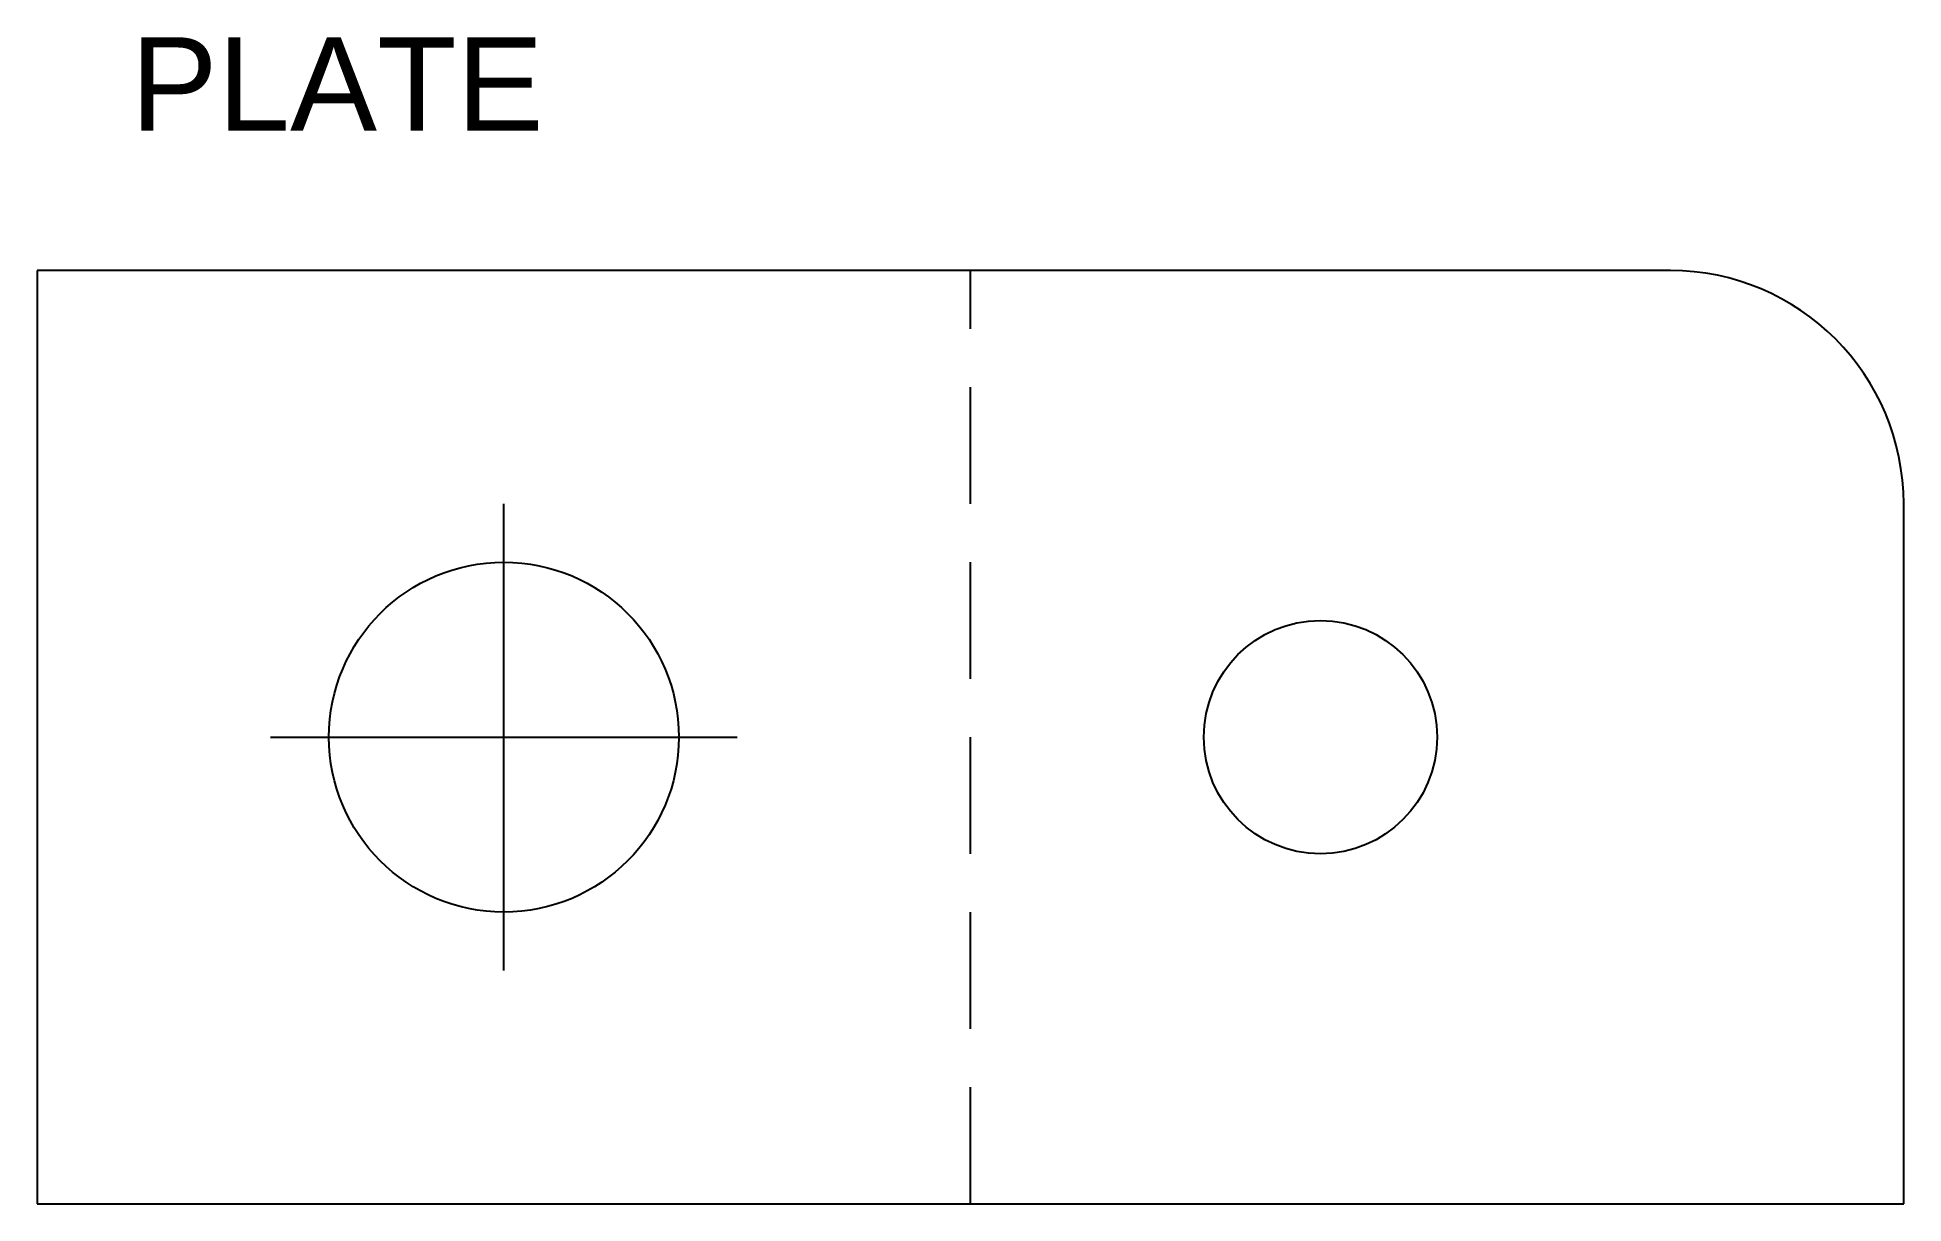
# Model space of a CAD drawing. Header units: inches. Extents: x 0 to 4, y 0 to 2.5.
import ezdxf

# ---------------------------------------------------------------- set-up
doc = ezdxf.new("R2010")
doc.units = ezdxf.units.IN
doc.header["$MEASUREMENT"] = 0
doc.linetypes.add('CENTER', pattern=[2, 1.25, -0.25, 0.25, -0.25])
doc.linetypes.add('HIDDEN', pattern=[0.375, 0.25, -0.125])
for name, color, linetype in [('CENTER', 3, 'CENTER'), ('DIM', 2, 'Continuous'), ('HIDDEN', 1, 'HIDDEN'), ('OBJECT', 7, 'Continuous')]:
    doc.layers.add(name, color=color, linetype=linetype)
doc.styles.get("Standard").update_dxf_attribs({"font": 'arial.ttf'})

# ---------------------------------------------------------------- blocks, each defined once
blk = doc.blocks.new('OUTLINE')
at = {"layer": 'OBJECT'}
for p, q in [((0, 0), (0, -4)), ((2, 0), (0, 0)), ((2, -3.5), (2, 0)), ((0, -4), (1.5, -4))]:
    blk.add_line(p, q, dxfattribs=at)
blk.add_arc((1.5, -3.5), 0.5, 270, 0, dxfattribs=at)
blk = doc.blocks.new('HOLE')
at = {"linetype": 'Continuous'}
blk.add_circle((0, 0), 0.375, dxfattribs=at)
blk = doc.blocks.new('CMARK')
at = {"linetype": 'ByBlock'}
for p, q in [((0, -0.5), (0, 0.5)), ((-0.5, 0), (0.5, 0))]:
    blk.add_line(p, q, dxfattribs=at)
blk = doc.blocks.new('SMALL')
at = {"layer": 'OBJECT'}
blk.add_circle((0, 0), 1, dxfattribs=at)
blk = doc.blocks.new('HIDLINE')
blk.add_line((0, 0), (0, 2))
blk = doc.blocks.new('FEATURES')
at = {"layer": 'CENTER', "linetype": 'CENTER'}
blk.add_blockref('CMARK', (1, 1), dxfattribs=at)
at = {"layer": 'HIDDEN'}
blk.add_blockref('HIDLINE', (2, 0), dxfattribs=at)
at = {"layer": 'OBJECT'}
blk.add_blockref('HOLE', (1, 1), dxfattribs=at)
at = {"layer": 'OBJECT', "xscale": 0.25, "yscale": 0.25, "zscale": 0.25}
blk.add_blockref('SMALL', (2.75, 1), dxfattribs=at)

msp = doc.modelspace()

# ---------------------------------------------------------------- block references
msp.add_blockref('FEATURES', (0, 0))
at = {"layer": 'OBJECT', "rotation": 90}
msp.add_blockref('OUTLINE', (0, 0), dxfattribs=at)

# ---------------------------------------------------------------- texts
at = {"layer": 'DIM'}
msp.add_text('PLATE', height=0.2, dxfattribs=at).set_placement((0.2, 2.3))

doc.saveas('drawing.dxf')
